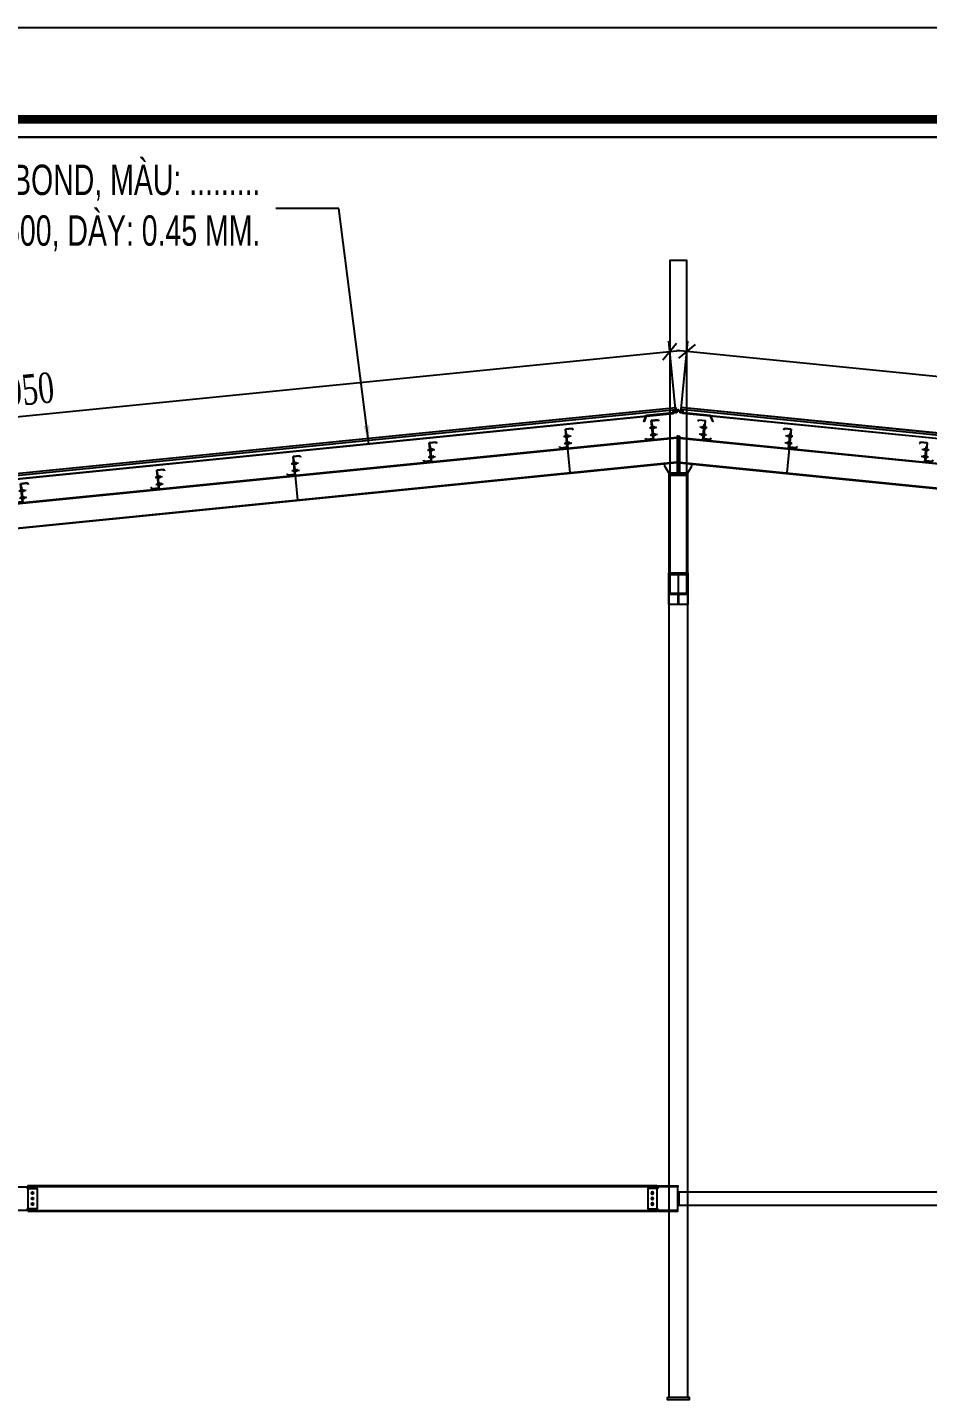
# Model space of a CAD drawing. Header units: inches. Extents: x 315041 to 662841, y -45540 to -35018.
# Drawn here: x 334594.2 to 334683, y -35767.5 to -35632.2 of the extents above; entities that cross this region are included whole.
import ezdxf

# ---------------------------------------------------------------- set-up
doc = ezdxf.new("R2010")
doc.units = ezdxf.units.IN
doc.header["$MEASUREMENT"] = 0
for name, color, linetype in [('2', 2, 'Continuous'), ('2NET-VE', 8, 'Continuous'), ('3', 3, 'Continuous'), ('5', 5, 'Continuous'), ('6', 6, 'Continuous'), ('7', 7, 'Continuous'), ('8', 8, 'Continuous'), ('BAO KHUNG', 31, 'Continuous'), ('DIM', 8, 'Continuous'), ('flashing', 6, 'Continuous'), ('GIANG', 1, 'Continuous'), ('ROOFING', 4, 'Continuous')]:
    doc.layers.add(name, color=color, linetype=linetype)
doc.styles.add('ST1', font='times.ttf', dxfattribs={"width": 0.7})
doc.styles.add('ST1H', font='vnshxh.shx', dxfattribs={"width": 0.7})
doc.dimstyles.new('100', dxfattribs={"dimtxt": 3, "dimasz": 1.5, "dimexe": 1, "dimexo": 0, "dimgap": 1, "dimtad": 1, "dimdec": 0, "dimlfac": 100, "dimzin": 0, "dimdsep": 46, "dimtxsty": 'ST1', "dimblk": 'OBLIQUE', "dimcen": 1, "dimdle": 1, "dimclrd": 8, "dimclre": 8, "dimclrt": 3, "dimadec": 0, "dimazin": 0, "dimtfac": 1, "dimtdec": 0, "dimtix": 1, "dimtmove": 1, "dimatfit": 3, "dimfxl": 0, "dimtfill": 1, "dimtolj": 1, "dimtzin": 0, "dimlwd": -1, "dimlwe": -1, "dimarcsym": 1})
doc.dimstyles.new('3', dxfattribs={"dimtxt": 3.5, "dimasz": 1.8, "dimexe": 1, "dimexo": 0, "dimgap": 1, "dimtad": 1, "dimdec": 0, "dimlfac": 3, "dimzin": 0, "dimdsep": 46, "dimtxsty": 'ST1H', "dimblk": 'OBLIQUE', "dimcen": 1, "dimdle": 1, "dimclrd": 8, "dimclre": 8, "dimclrt": 3, "dimadec": 0, "dimazin": 0, "dimtfac": 1, "dimtdec": 0, "dimtix": 1, "dimtofl": 0, "dimtmove": 1, "dimatfit": 3, "dimfxl": 0.18, "dimtolj": 1, "dimtzin": 0, "dimlwd": -1, "dimlwe": -1, "dimarcsym": 1})

# ---------------------------------------------------------------- blocks, each defined once
blk = doc.blocks.new('A$C75D82031')
at = {"layer": '2', "color": 157, "linetype": 'Continuous'}
blk.add_lwpolyline([(0, 420), (594, 420), (594, 0), (0, 0)], close=True, dxfattribs=at)
at = {"layer": '7', "color": 147, "linetype": 'Continuous'}
blk.add_lwpolyline([(12.33, 57.61), (581.67, 57.61), (581.67, 409.19), (12.33, 409.19)], close=True, dxfattribs=at)
at = {"layer": 'BAO KHUNG', "color": 167, "linetype": 'Continuous', "const_width": 0.871}
blk.add_lwpolyline([(10.59, 9.07), (583.41, 9.07), (583.41, 410.93), (10.59, 410.93)], close=True, dxfattribs=at)
blk = doc.blocks.new('A$C2C995D6F')
at = {"layer": '7'}
for p, q in [((0.25, 0.13), (0, 0.13)), ((0.13, 0.25), (0.13, 0))]:
    blk.add_line(p, q, dxfattribs=at)
blk.add_circle((0.13, 0.13), 0.0917, dxfattribs=at)
blk = doc.blocks.new('A$C69F028B4')
at = {"layer": '2'}
for points in [[(0, 1.62), (1.38, 1.62), (1.38, 1.67), (0, 1.67)], [(0.67, 0.05), (0.71, 0.05), (0.71, 1.62), (0.67, 1.62)], [(0, 0), (1.38, 0), (1.38, 0.05), (0, 0.05)]]:
    blk.add_lwpolyline(points, close=True, dxfattribs=at)
blk = doc.blocks.new('*U235')
at = {"layer": '2NET-VE', "ltscale": 0.5}
for p, q in [((0, 8), (9, 8)), ((23, 7), (23, 7)), ((0, -8), (9, -8)), ((23, -7), (23, -7))]:
    blk.add_line(p, q, dxfattribs=at)
at = {"layer": '7', "linetype": 'Continuous'}
for p, q in [((22, 6), (23, 8)), ((22, -6), (24, 6)), ((23, 8), (24, 6)), ((24, 6), (25, 8)), ((24, -6), (26, 6)), ((25, 8), (26, 6)), ((26, 6), (27, 8)), ((26, -6), (28, 6)), ((27, 8), (28, 6)), ((28, 6), (29, 8)), ((28, -6), (30, 6)), ((29, 8), (30, 6)), ((30, 6), (31, 8)), ((30, -6), (32, 6)), ((30, -6), (32, 6)), ((31, 8), (32, 6)), ((32, 6), (33, 8)), ((32, -6), (34, 6)), ((33, 8), (34, 6)), ((34, 6), (35, 8)), ((34, -6), (35, 6)), ((34, -6), (35, 6)), ((34, -6), (35, 6)), ((35, 8), (35, 6)), ((35, 6), (37, 8)), ((36, -6), (37, 6)), ((37, 8), (37, 6)), ((42, 6), (37, 6)), ((42, 6), (42, -6)), ((22, -6), (23, -8)), ((22, -6), (22, -6)), ((22, -6), (22, -6)), ((23, -8), (24, -6)), ((24, -6), (25, -8)), ((25, -8), (26, -6)), ((26, -6), (27, -8)), ((27, -8), (28, -6)), ((28, -6), (29, -8)), ((29, -8), (30, -6)), ((30, -6), (31, -8)), ((31, -8), (32, -6)), ((32, -6), (33, -8)), ((33, -8), (34, -6)), ((34, -6), (35, -8)), ((35, -8), (36, -6)), ((36, -6), (42, -6))]:
    blk.add_line(p, q, dxfattribs=at)
at = {"layer": '8', "linetype": 'Continuous'}
for p, q in [((-10, 9), (-10, 12)), ((-10, -12), (-10, 12)), ((-1, 15), (-9, 15)), ((-1, 9), (-9, 9)), ((0, 9), (0, 12)), ((0, -12), (0, 12)), ((9, -18), (9, 18)), ((9, 18), (11, 18)), ((11, -18), (11, 18)), ((11, 9), (11, 12)), ((11, -12), (11, 12)), ((12, 15), (21, 15)), ((13, 9), (20, 9)), ((22, 9), (22, 12)), ((22, -12), (22, 12)), ((-10, -9), (-10, -12)), ((-1, -9), (-9, -9)), ((-9, -15), (-1, -15)), ((0, -9), (0, -12)), ((9, -18), (11, -18)), ((11, -9), (11, -12)), ((21, -15), (12, -15)), ((13, -9), (20, -9)), ((22, -9), (22, -12))]:
    blk.add_line(p, q, dxfattribs=at)
at = {"layer": '8', "ltscale": 10}
blk.add_line((-33, 0), (65, 0), dxfattribs=at)
at = {"layer": '8', "linetype": 'Continuous'}
for centre, radius, start, end in [((-5, 12), 5.58, 146.602, 180), ((-6, 12), 4.1, 180, 228.5476), ((-6, 6), 4.1, 131.4524, 180), ((-6, 12), 5.58, 0, 33.398), ((-4, 12), 4.1, 311.4524, 0), ((-4, 6), 4.1, 0, 48.5476), ((17, 12), 5.58, 146.602, 180), ((16, 12), 4.1, 180, 228.5476), ((16, 6), 4.1, 131.4524, 180), ((18, 12), 4.1, 311.4524, 0), ((18, 6), 4.1, 0, 48.5476), ((16, 12), 5.58, 0, 33.398), ((-6, -6), 4.1, 180, 228.5476), ((-6, -12), 4.1, 131.4524, 180), ((-5, -12), 5.58, 180, 213.398), ((-4, -6), 4.1, 311.4524, 0), ((-4, -12), 4.1, 0, 48.5476), ((-6, -12), 5.58, 326.602, 0), ((16, -6), 4.1, 180, 228.5476), ((16, -12), 4.1, 131.4524, 180), ((17, -12), 5.58, 180, 213.398), ((18, -6), 4.1, 311.4524, 0), ((18, -12), 4.1, 0, 48.5476), ((16, -12), 5.58, 326.602, 0)]:
    blk.add_arc(centre, radius, start, end, dxfattribs=at)
blk = doc.blocks.new('*U234')
at = {"layer": '2NET-VE', "ltscale": 0.5}
for p, q in [((0, 8), (9, 8)), ((23, 7), (23, 7)), ((0, -8), (9, -8)), ((23, -7), (23, -7))]:
    blk.add_line(p, q, dxfattribs=at)
at = {"layer": '7', "linetype": 'Continuous'}
for p, q in [((22, 6), (23, 8)), ((22, -6), (24, 6)), ((23, 8), (24, 6)), ((24, 6), (25, 8)), ((24, -6), (26, 6)), ((25, 8), (26, 6)), ((26, 6), (27, 8)), ((26, -6), (28, 6)), ((27, 8), (28, 6)), ((28, 6), (29, 8)), ((28, -6), (30, 6)), ((29, 8), (30, 6)), ((30, 6), (31, 8)), ((30, -6), (32, 6)), ((30, -6), (32, 6)), ((31, 8), (32, 6)), ((32, 6), (33, 8)), ((32, -6), (34, 6)), ((33, 8), (34, 6)), ((34, 6), (35, 8)), ((34, -6), (35, 6)), ((34, -6), (35, 6)), ((34, -6), (35, 6)), ((35, 8), (35, 6)), ((35, 6), (37, 8)), ((36, -6), (37, 6)), ((37, 8), (37, 6)), ((42, 6), (37, 6)), ((42, 6), (42, -6)), ((22, -6), (23, -8)), ((22, -6), (22, -6)), ((22, -6), (22, -6)), ((23, -8), (24, -6)), ((24, -6), (25, -8)), ((25, -8), (26, -6)), ((26, -6), (27, -8)), ((27, -8), (28, -6)), ((28, -6), (29, -8)), ((29, -8), (30, -6)), ((30, -6), (31, -8)), ((31, -8), (32, -6)), ((32, -6), (33, -8)), ((33, -8), (34, -6)), ((34, -6), (35, -8)), ((35, -8), (36, -6)), ((36, -6), (42, -6))]:
    blk.add_line(p, q, dxfattribs=at)
at = {"layer": '8', "linetype": 'Continuous'}
for p, q in [((-10, 9), (-10, 12)), ((-10, -12), (-10, 12)), ((-1, 15), (-9, 15)), ((-1, 9), (-9, 9)), ((0, 9), (0, 12)), ((0, -12), (0, 12)), ((9, -18), (9, 18)), ((9, 18), (11, 18)), ((11, -18), (11, 18)), ((11, 9), (11, 12)), ((11, -12), (11, 12)), ((12, 15), (21, 15)), ((13, 9), (20, 9)), ((22, 9), (22, 12)), ((22, -12), (22, 12)), ((-10, -9), (-10, -12)), ((-1, -9), (-9, -9)), ((-9, -15), (-1, -15)), ((0, -9), (0, -12)), ((9, -18), (11, -18)), ((11, -9), (11, -12)), ((21, -15), (12, -15)), ((13, -9), (20, -9)), ((22, -9), (22, -12))]:
    blk.add_line(p, q, dxfattribs=at)
at = {"layer": '8', "ltscale": 10}
blk.add_line((-33, 0), (65, 0), dxfattribs=at)
at = {"layer": '8', "linetype": 'Continuous'}
for centre, radius, start, end in [((-5, 12), 5.58, 146.602, 180), ((-6, 12), 4.1, 180, 228.5476), ((-6, 6), 4.1, 131.4524, 180), ((-6, 12), 5.58, 0, 33.398), ((-4, 12), 4.1, 311.4524, 0), ((-4, 6), 4.1, 0, 48.5476), ((17, 12), 5.58, 146.602, 180), ((16, 12), 4.1, 180, 228.5476), ((16, 6), 4.1, 131.4524, 180), ((18, 12), 4.1, 311.4524, 0), ((18, 6), 4.1, 0, 48.5476), ((16, 12), 5.58, 0, 33.398), ((-6, -6), 4.1, 180, 228.5476), ((-6, -12), 4.1, 131.4524, 180), ((-5, -12), 5.58, 180, 213.398), ((-4, -6), 4.1, 311.4524, 0), ((-4, -12), 4.1, 0, 48.5476), ((-6, -12), 5.58, 326.602, 0), ((16, -6), 4.1, 180, 228.5476), ((16, -12), 4.1, 131.4524, 180), ((17, -12), 5.58, 180, 213.398), ((18, -6), 4.1, 311.4524, 0), ((18, -12), 4.1, 0, 48.5476), ((16, -12), 5.58, 326.602, 0)]:
    blk.add_arc(centre, radius, start, end, dxfattribs=at)
blk = doc.blocks.new('XM150')
at = {"layer": '2', "ltscale": 0.015}
for p, q in [((69, 180), (1, 180)), ((1, 1), (1, 180)), ((2, 179), (2, 0)), ((2, 179), (68, 179)), ((75, 166), (68, 179)), ((69, 180), (76, 167)), ((76, 167), (75, 166)), ((-74, 13), (-73, 14)), ((-66, 0), (-74, 13)), ((-73, 14), (-65, 1)), ((2, 0), (-66, 0)), ((-65, 1), (1, 1))]:
    blk.add_line(p, q, dxfattribs=at)
at = {"layer": '5'}
blk.add_lwpolyline([(8, -10), (8, 140), (2, 140), (2, -10), (8, -10)], close=True, dxfattribs=at)
at = {"layer": 'GIANG', "xscale": 0.7499999999999999, "yscale": 0.7499999999999999, "zscale": 0.7499999999999999}
for name, p in [('*U235', (1, 110)), ('*U234', (1, 40))]:
    blk.add_blockref(name, p, dxfattribs=at)
blk = doc.blocks.new('*U238')
at = {"layer": '2', "xscale": 0.008333333333333335, "yscale": 0.008333333333333335, "zscale": 0.008333333333333335, "rotation": 5.710593137616317}
blk.add_blockref('XM150', (0.08, -0.7), dxfattribs=at)
blk = doc.blocks.new('*U239')
at = {"layer": 'DIM', "color": 0, "linetype": 'ByBlock', "lineweight": -2, "transparency": 16777216}
for p in [(0, 0), (-11.19, -1.12), (-22.39, -2.24), (-33.58, -3.36), (-44.78, -4.48), (-55.97, -5.6), (-67.17, -6.72), (-78.36, -7.84), (-89.55, -8.96)]:
    blk.add_blockref('*U238', p, dxfattribs=at)
blk = doc.blocks.new('*U242')
at = {"layer": '2', "xscale": 0.008333333333333335, "yscale": 0.008333333333333335, "zscale": 0.008333333333333335, "rotation": 5.710593137616317}
blk.add_blockref('XM150', (0.08, -0.7), dxfattribs=at)
blk = doc.blocks.new('*U243')
at = {"layer": 'DIM', "color": 0, "linetype": 'ByBlock', "lineweight": -2, "transparency": 16777216}
for p in [(0, 0), (-11.19, -1.12), (-22.39, -2.24), (-33.58, -3.36), (-44.78, -4.48), (-55.97, -5.6), (-67.17, -6.72), (-78.36, -7.84), (-89.55, -8.96)]:
    blk.add_blockref('*U242', p, dxfattribs=at)
blk = doc.blocks.new('_Oblique')
at = {"color": 0, "linetype": 'ByBlock', "lineweight": -2}
blk.add_line((-0.5, -0.5), (0.5, 0.5), dxfattribs=at)
blk = doc.blocks.new('*D346')
at = {"color": 8, "linetype": 'Continuous', "transparency": 16777216}
for p, q in [((334658.19, -35670.21), (334657.49, -35663.19)), ((334527.73, -35677.18), (334658.58, -35664.09)), ((334529.33, -35683.1), (334528.63, -35676.08))]:
    blk.add_line(p, q, dxfattribs=at)
at = {"layer": 'Defpoints', "color": 0, "transparency": 16777216}
for p in [(334657.59, -35664.19), (334658.19, -35670.21), (334529.33, -35683.1)]:
    blk.add_point(p, dxfattribs=at)
at = {"color": 8, "transparency": 16777216, "xscale": 1.5, "yscale": 1.5, "zscale": 1.5}
for p, rotation in [((334657.59, -35664.19), 5.711374911676141), ((334528.73, -35677.08), 185.7113749116761)]:
    blk.add_blockref('_Oblique', p, dxfattribs=dict(at, rotation=rotation))
at = {"color": 3, "transparency": 16777216, "insert": (334592.91, -35668.11), "char_height": 3, "attachment_point": 5, "rotation": 5.7114, "style": 'ST1', "bg_fill": 3, "box_fill_scale": 1.25, "bg_fill_color": 256, "bg_fill_true_color": 13158600, "bg_fill_transparency": 16678048}
blk.add_mtext('\\A1;12950', dxfattribs=at)
blk = doc.blocks.new('*D347')
at = {"color": 8, "linetype": 'Continuous', "transparency": 16777216}
for p, q in [((334658.69, -35670.21), (334659.39, -35663.19)), ((334789.15, -35677.18), (334658.3, -35664.09)), ((334787.55, -35683.1), (334788.25, -35676.08))]:
    blk.add_line(p, q, dxfattribs=at)
at = {"layer": 'Defpoints', "color": 0, "transparency": 16777216}
for p in [(334659.29, -35664.19), (334658.69, -35670.21), (334787.55, -35683.1)]:
    blk.add_point(p, dxfattribs=at)
at = {"color": 8, "transparency": 16777216, "xscale": 1.5, "yscale": 1.5, "zscale": 1.5}
for p, rotation in [((334659.29, -35664.19), 174.2886250883239), ((334788.15, -35677.08), 354.2886250883239)]:
    blk.add_blockref('_Oblique', p, dxfattribs=dict(at, rotation=rotation))
at = {"color": 3, "transparency": 16777216, "insert": (334723.97, -35668.11), "char_height": 3, "attachment_point": 5, "rotation": 354.2886, "style": 'ST1', "bg_fill": 3, "box_fill_scale": 1.25, "bg_fill_color": 256, "bg_fill_true_color": 13158600, "bg_fill_transparency": 4522052}
blk.add_mtext('\\A1;12950', dxfattribs=at)

msp = doc.modelspace()

# ---------------------------------------------------------------- linework, layer by layer
at = {"color": 8}
msp.add_lwpolyline([(334373.7734, -35643.0427), (334943.1113, -35643.0427), (334943.1113, -35994.6225), (334373.7734, -35994.6225)], close=True, dxfattribs=at)
at = {"layer": '2', "color": 9}
for p, q in [((334787.1571, -35683.1156), (334658.9338, -35670.2932)), ((334658.3199, -35672.6653), (334536.8494, -35684.8124)), ((334658.3199, -35672.7256), (334536.8494, -35684.8727)), ((334658.4399, -35672.6533), (334658.4399, -35675.1658)), ((334658.4399, -35672.6533), (334658.4399, -35675.1658)), ((334658.4399, -35672.6533), (334658.4399, -35675.1658)), ((334658.4399, -35672.6533), (334658.4399, -35675.1658)), ((334658.5599, -35672.6653), (334780.0303, -35684.8124)), ((334658.5599, -35672.6653), (334659.5052, -35672.7598)), ((334658.5599, -35672.7256), (334780.0303, -35684.8727)), ((334647.5069, -35673.7466), (334647.7497, -35676.1745)), ((334669.3729, -35673.7466), (334669.1301, -35676.1745)), ((334658.3199, -35675.1175), (334536.8494, -35687.2645)), ((334658.3199, -35675.1778), (334536.8494, -35687.3248)), ((334657.1124, -35675.4868), (334657.0937, -35675.3004)), ((334657.5099, -35676.1596), (334657.1124, -35675.4868)), ((334657.5099, -35676.1596), (334659.3699, -35676.1596)), ((334658.4399, -35676.1596), (334658.4399, -35676.2796)), ((334658.5599, -35675.1175), (334780.0303, -35687.2645)), ((334658.5599, -35675.1778), (334780.0303, -35687.3248)), ((334659.3699, -35676.1596), (334659.7674, -35675.4868)), ((334659.7674, -35675.4868), (334659.786, -35675.3004)), ((334620.6409, -35676.4332), (334620.8837, -35678.8611)), ((334657.5099, -35676.2796), (334659.3699, -35676.2796)), ((334657.5099, -35676.3996), (334659.3699, -35676.3996))]:
    msp.add_line(p, q, dxfattribs=at)
for points in [[(334657.6149, -35688.129), (334659.2649, -35688.129), (334659.2649, -35655.2317), (334657.6149, -35655.2317)], [(334658.3199, -35676.1596), (334658.4399, -35676.1596), (334658.4399, -35672.5596), (334658.3199, -35672.5596)], [(334658.3199, -35676.1596), (334658.4399, -35676.1596), (334658.4399, -35672.5596), (334658.3199, -35672.5596)], [(334658.5599, -35676.1596), (334658.4399, -35676.1596), (334658.4399, -35672.5596), (334658.5599, -35672.5596)], [(334658.5599, -35676.1596), (334658.4399, -35676.1596), (334658.4399, -35672.5596), (334658.5599, -35672.5596)], [(334594.2899, -35748.9817), (334656.3399, -35748.9817), (334656.3399, -35746.4817), (334594.2899, -35746.4817)], [(334658.3899, -35746.5617), (334656.4399, -35746.5617), (334656.4399, -35746.4817), (334658.3899, -35746.4817)], [(334658.4899, -35748.3667), (334724.6499, -35748.3667), (334724.6499, -35747.0967), (334658.4899, -35747.0967)], [(334658.3899, -35748.9017), (334656.4399, -35748.9017), (334656.4399, -35748.9817), (334658.3899, -35748.9817)], [(334657.3799, -35767.3317), (334659.4999, -35767.3317), (334659.4999, -35767.5817), (334657.3799, -35767.5817)]]:
    msp.add_lwpolyline(points, close=True, dxfattribs=at)
for points in [[(334657.5099, -35676.1596), (334657.5099, -35767.3317), (334659.3699, -35767.3317), (334659.3699, -35676.1596)], [(334656.3399, -35746.5617), (334594.2899, -35746.5617)], [(334594.2899, -35748.9017), (334656.3399, -35748.9017)]]:
    msp.add_lwpolyline(points, dxfattribs=at)
at = {"layer": '2'}
for points in [[(334657.5099, -35686.029), (334659.3699, -35686.029), (334659.3699, -35689.129), (334657.5099, -35689.129)], [(334658.4149, -35688.129), (334658.4649, -35688.129), (334658.4649, -35689.129), (334658.4149, -35689.129)]]:
    msp.add_lwpolyline(points, close=True, dxfattribs=at)
at = {"layer": '6', "color": 9}
for points in [[(334592.2399, -35746.5617), (334594.1899, -35746.5617), (334594.1899, -35746.6317, 0.41421356), (334594.2899, -35746.7317), (334595.1899, -35746.7317), (334595.1899, -35748.7317), (334594.2899, -35748.7317, 0.41421356), (334594.1899, -35748.8317), (334594.1899, -35748.9017), (334592.2399, -35748.9017), (334592.2399, -35746.5617)], [(334658.3899, -35746.5617), (334656.4399, -35746.5617), (334656.4399, -35746.6317, -0.41421356), (334656.3399, -35746.7317), (334655.4399, -35746.7317), (334655.4399, -35748.7317), (334656.3399, -35748.7317, -0.41421356), (334656.4399, -35748.8317), (334656.4399, -35748.9017), (334658.3899, -35748.9017), (334658.3899, -35746.5617)]]:
    msp.add_lwpolyline(points, format="xyb", dxfattribs=at)
at = {"layer": 'flashing'}
msp.add_lwpolyline([(334658.4399, -35669.9177), (334658.2714, -35670.2062), (334655.2882, -35670.5045), (334655.0586, -35671.1034), (334655.0494, -35671.1), (334655.2807, -35670.4952), (334658.2648, -35670.1976), (334658.4399, -35669.8971), (334658.6149, -35670.1976), (334661.5991, -35670.4952), (334661.8564, -35671.0927), (334661.8472, -35671.0963), (334661.5916, -35670.5045), (334658.6083, -35670.2062)], close=True, dxfattribs=at)
at = {"layer": 'ROOFING'}
for p, q in [((334529.3314, -35682.6019), (334658.1899, -35669.7161)), ((334529.3314, -35682.612), (334658.1899, -35669.7261)), ((334529.35, -35682.8011), (334658.1899, -35669.9171)), ((334529.7227, -35683.1156), (334657.946, -35670.2932)), ((334529.7666, -35683.1011), (334657.9536, -35670.2824)), ((334787.5483, -35682.6019), (334658.6899, -35669.7161)), ((334787.5474, -35682.6119), (334658.6899, -35669.7261)), ((334787.5298, -35682.8011), (334658.6899, -35669.9171)), ((334787.1132, -35683.1011), (334658.9261, -35670.2824))]:
    msp.add_line(p, q, dxfattribs=at)
for points in [[(334658.1899, -35669.7161), (334658.1899, -35669.9476), (334657.946, -35670.2932), (334657.946, -35669.972), (334658.1899, -35669.9476)], [(334658.6899, -35669.7161), (334658.6899, -35669.9476), (334658.9338, -35670.2932), (334658.9338, -35669.972), (334658.6899, -35669.9476)]]:
    msp.add_lwpolyline(points, dxfattribs=at)

# ---------------------------------------------------------------- block references
at = {"color": 1}
msp.add_blockref('A$C75D82031', (334361.4424, -36052.2326), dxfattribs=at)
at = {"layer": '2', "color": 9, "yscale": 0.01000000000931323, "zscale": 0.01}
for p, xscale, rotation in [((334655.9395, -35672.8029), 0.009999999966040613, 5.710593237054705), ((334660.9403, -35672.8029), -0.009999999966040613, 354.2894067629453)]:
    msp.add_blockref('XM150', p, dxfattribs=dict(at, xscale=xscale, rotation=rotation))
at = {"layer": '2', "color": 9, "yscale": 1.200000000011642, "zscale": 1.2}
for name, p, xscale in [('*U243', (334669.5027, -35672.8049), -1.200000000011642), ('A$C2C995D6F', (334594.5888, -35747.3328), 1.200000000011642), ('A$C2C995D6F', (334594.5888, -35747.8828), 1.200000000011642), ('A$C2C995D6F', (334656.041, -35747.3328), -1.200000000011642), ('A$C2C995D6F', (334656.041, -35747.8828), -1.200000000011642), ('A$C2C995D6F', (334594.5888, -35748.4328), 1.200000000011642), ('A$C2C995D6F', (334656.041, -35748.4328), -1.200000000011642)]:
    msp.add_blockref(name, p, dxfattribs=dict(at, xscale=xscale))
at = {"layer": '2', "xscale": 1.200000000011642, "yscale": 1.200000000011642, "zscale": 1.2}
msp.add_blockref('A$C69F028B4', (334657.6149, -35688.129), dxfattribs=at)
at = {"layer": 'DIM', "xscale": 1.200000000011642, "yscale": 1.200000000011642, "zscale": 1.2}
msp.add_blockref('*U239', (334647.3771, -35672.8049), dxfattribs=at)

# ---------------------------------------------------------------- next in the draw order: dimensions: what is measured, and where the dimension line sits
dim = msp.add_aligned_dim(p1=(334529.3314, -35683.1019), p2=(334658.1899, -35670.2143), distance=6.0564, dimstyle='100')
dim.commit()
dim.dimension.update_dxf_attribs({"geometry": '*D346', "text_midpoint": (334592.9061, -35668.1141)})

# ---------------------------------------------------------------- next in the draw order: dimensions: what is measured, and where the dimension line sits
dim = msp.add_aligned_dim(p1=(334787.5483, -35683.1019), p2=(334658.6899, -35670.2143), distance=-6.0564, dimstyle='100')
dim.commit()
dim.dimension.update_dxf_attribs({"geometry": '*D347', "text_midpoint": (334723.9736, -35668.1141)})

# ---------------------------------------------------------------- next in the draw order: leaders
at = {"color": 9}
msp.add_leader([(334627.9112, -35673.2867), (334624.9511, -35650.0929), (334617.2212, -35650.0929)], dimstyle='3', override={"dimgap": 1, "dimtad": 0}, dxfattribs=at)

# ---------------------------------------------------------------- next in the draw order: texts
at = {"layer": '3', "insert": (334617.2212, -35650.0929), "char_height": 3, "attachment_point": 6, "style": 'ST1H', "bg_fill": 2}
msp.add_mtext('\\A1;t«n m¸i nhµ x\xadëng: CLEAR COLORBOND, mµu: .........\\PLo¹i : SEAMLOCK-K500, dµy: 0.45 mm.', dxfattribs=at)

doc.saveas('drawing.dxf')
